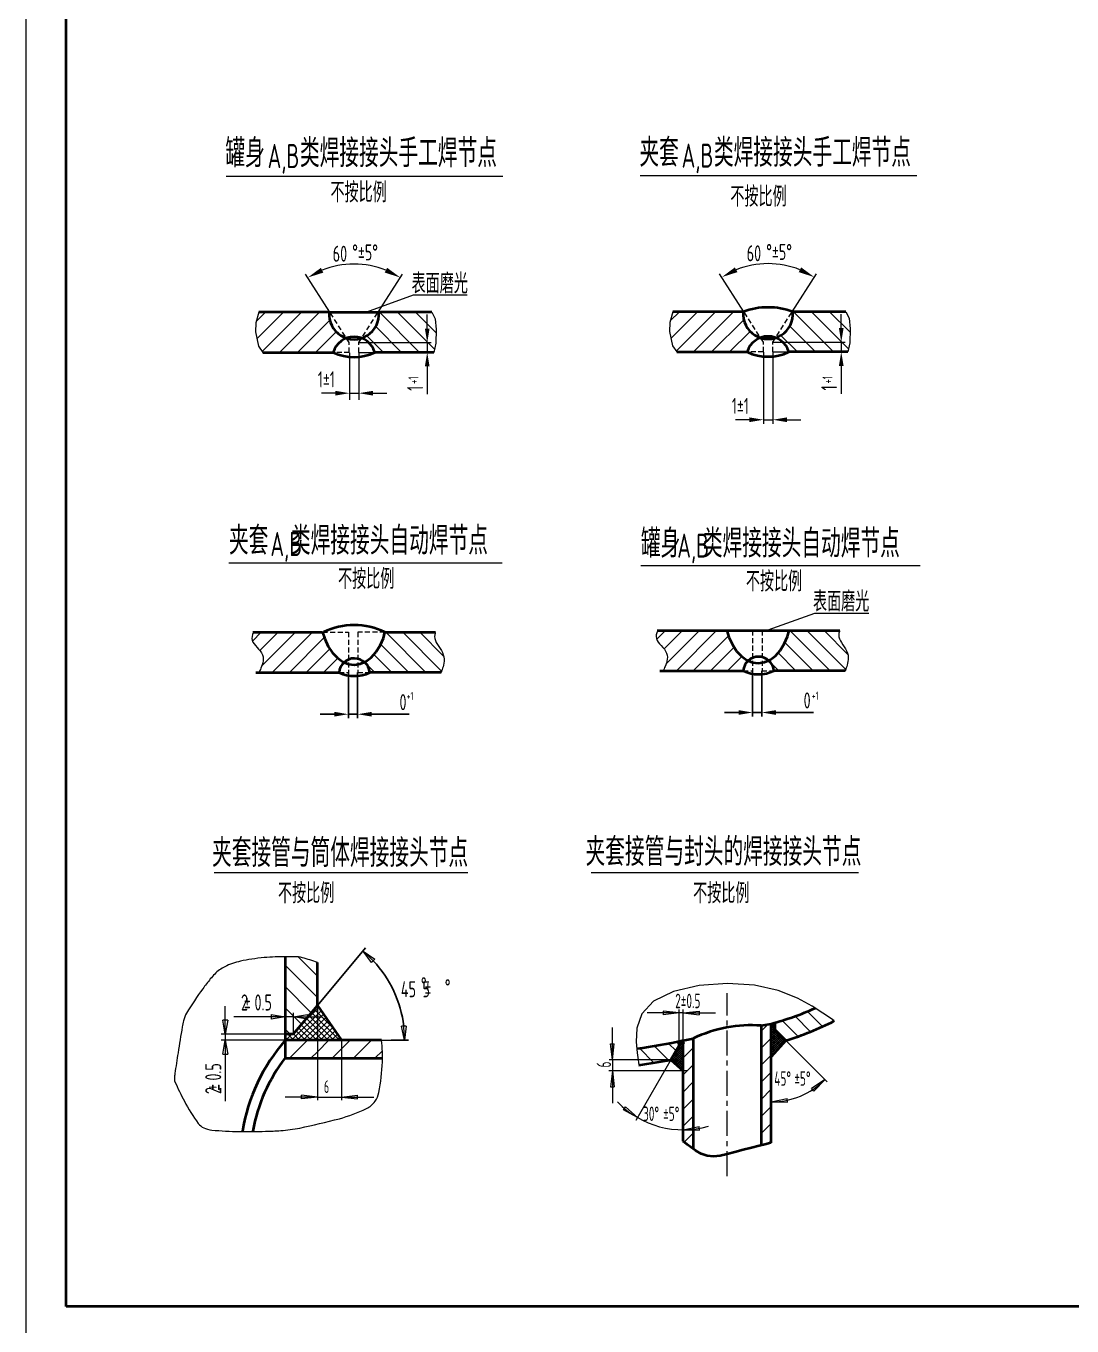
# Model space of a CAD drawing. Extents: x 2514 to 4956, y -860 to 401.
# Drawn here: x 2513.9 to 2774, y -434.7 to -111.2 of the extents above; entities that cross this region are included whole.
import ezdxf

# ---------------------------------------------------------------- set-up
doc = ezdxf.new("R2010")
doc.units = 0
doc.header["$LTSCALE"] = 5
doc.header["$MEASUREMENT"] = 0
doc.linetypes.add('CENTER', pattern=[2, 1.25, -0.25, 0.25, -0.25])
doc.linetypes.add('HIDDEN', pattern=[0.375, 0.25, -0.125])
doc.layers.get('0').update_dxf_attribs({"linetype": 'CONTINUOUS', "lineweight": 18})
doc.layers.get('DEFPOINTS').update_dxf_attribs({"linetype": 'CONTINUOUS', "lineweight": 18})
for name, color, linetype, lineweight in [('1', 1, 'CONTINUOUS', 40), ('10', 7, 'CONTINUOUS', 18), ('3', 5, 'HIDDEN', 18), ('4', 7, 'CONTINUOUS', 18), ('9', 3, 'CENTER', 18)]:
    doc.layers.add(name, color=color, linetype=linetype, lineweight=lineweight)
doc.styles.add('HZ', font='txt', dxfattribs={"width": 0.5, "bigfont": 'hztxt'})
doc.styles.get("Standard").update_dxf_attribs({"font": 'isocp.shx', "width": 0.707, "bigfont": 'hztxt.shx'})
doc.dimstyles.new('1', dxfattribs={"dimtxt": 0.18, "dimasz": 0.18, "dimexe": 0.18, "dimexo": 0.0625, "dimgap": 0.09, "dimtad": 0, "dimtih": 1, "dimtoh": 1, "dimdec": 4, "dimzin": 0, "dimdsep": 46, "dimtxsty": 'Standard', "dimcen": 0.09, "dimadec": 0, "dimazin": 0, "dimtfac": 1, "dimtdec": 4, "dimtofl": 0, "dimtmove": 0, "dimatfit": 3, "dimfxl": 1, "dimtolj": 1, "dimtzin": 0, "dimarcsym": 0})
doc.dimstyles.new('3', dxfattribs={"dimtxt": 4, "dimasz": 3.5, "dimexe": 1, "dimexo": 0, "dimgap": 1, "dimtad": 2, "dimtih": 1, "dimtoh": 1, "dimdec": 4, "dimzin": 0, "dimdsep": 46, "dimtxsty": 'Standard', "dimblk1": 'CLOSED', "dimblk2": 'CLOSED', "dimsah": 1, "dimcen": 0, "dimadec": 0, "dimazin": 0, "dimtfac": 1, "dimtdec": 4, "dimtmove": 0, "dimatfit": 0, "dimldrblk": 'CLOSED', "dimfxl": 1, "dimtolj": 1, "dimtzin": 0, "dimarcsym": 0})
pattern_1 = [(45, (3110.38202, -268.46106), (-0.26516504, 0.26516504), []), (135, (3110.38202, -268.46106), (-0.26516504, -0.26516504), [])]

# ---------------------------------------------------------------- blocks, each defined once
blk = doc.blocks.new('_CLOSED')
at = {"color": 0, "linetype": 'ByBlock'}
for p, q in [((-1, 0.167), (0, 0)), ((-1, 0.167), (-1, -0.167)), ((0, 0), (-1, -0.167)), ((0, 0), (-1, 0))]:
    blk.add_line(p, q, dxfattribs=at)
blk = doc.blocks.new('*D91')
at = {"layer": '4', "color": 0, "linetype": 'Continuous', "lineweight": -2, "transparency": 16777216}
for p, q in [((2586.32, -354.92), (2598.32, -340.62)), ((2604.67, -363.57), (2609.02, -363.57))]:
    blk.add_line(p, q, dxfattribs=at)
blk.add_arc((2579.07, -363.57), 28.96, 6.929, 43.071, dxfattribs=at)
at = {"layer": 'DEFPOINTS', "color": 0, "linetype": 'Continuous', "transparency": 16777216}
for p in [(2603.26, -347.66), (2586.32, -354.92), (2580.32, -362.07), (2578.32, -363.57), (2604.67, -363.57)]:
    blk.add_point(p, dxfattribs=at)
at = {"layer": '4', "color": 0, "linetype": 'Continuous', "lineweight": -2, "transparency": 16777216, "xscale": 3.5, "yscale": 3.5, "zscale": 3.5}
for p, rotation in [((2597.68, -341.39), 136.5354905278055), ((2608.02, -363.57), 273.4645072801911)]:
    blk.add_blockref('_CLOSED', p, dxfattribs=dict(at, rotation=rotation))
at = {"layer": '4', "color": 0, "linetype": 'Continuous', "transparency": 16777216, "insert": (2610.7, -350.89), "char_height": 4, "attachment_point": 5}
blk.add_mtext('\\A1;45 5', dxfattribs=at)
blk = doc.blocks.new('*D39')
for p, q in [((-506.797982, 72.961095), (-506.797982, 49.371025)), ((-500.797982, 64.310574), (-500.797982, 49.371025)), ((-506.797982, 50.171025), (-514.797982, 50.171025)), ((-506.797982, 50.171025), (-510.772907, 50.618204)), ((-510.772907, 49.723846), (-510.772907, 50.618204)), ((-506.797982, 50.171025), (-510.772907, 49.723846)), ((-506.797982, 50.171025), (-500.797982, 50.171025)), ((-500.797982, 50.171025), (-496.823057, 50.618204)), ((-500.797982, 50.171025), (-492.797982, 50.171025)), ((-500.797982, 50.171025), (-496.823057, 49.723846)), ((-496.823057, 49.723846), (-496.823057, 50.618204))]:
    blk.add_line(p, q)
blk = doc.blocks.new('*D40')
for p, q in [((-513.203267, 64.310574), (-505.878464, 71.635377)), ((-511.131785, 67.79627), (-506.457643, 72.470411)), ((-508.238879, 71.243901), (-501.305551, 64.310574)), ((-507.593636, 72.012872), (-502.850358, 67.269594)), ((-506.948393, 72.781843), (-506.05172, 71.88517)), ((-511.789054, 64.310574), (-505.299285, 70.800343)), ((-510.81985, 68.168019), (-506.962405, 64.310574)), ((-510.37484, 64.310574), (-504.720105, 69.965309)), ((-510.174607, 68.93699), (-505.548192, 64.310574)), ((-509.529365, 69.70596), (-504.133978, 64.310574)), ((-508.960627, 64.310574), (-504.140926, 69.130275)), ((-508.884122, 70.474931), (-502.719765, 64.310574)), ((-507.546413, 64.310574), (-503.561746, 68.295241)), ((-514.797982, 65.544287), (-514.531695, 65.810574)), ((-514.797982, 65.075083), (-514.033473, 64.310574)), ((-514.617481, 64.310574), (-513.117481, 65.810574)), ((-514.11926, 65.810574), (-512.61926, 64.310574)), ((-512.755579, 65.861107), (-511.205046, 64.310574)), ((-512.110336, 66.630078), (-509.790832, 64.310574)), ((-511.465093, 67.399048), (-508.376619, 64.310574)), ((-506.1322, 64.310574), (-502.982567, 67.460207)), ((-504.717986, 64.310574), (-502.403387, 66.625173)), ((-503.303772, 64.310574), (-501.824208, 65.790139)), ((-501.889559, 64.310574), (-501.245028, 64.955105))]:
    blk.add_line(p, q)
blk = doc.blocks.new('*D31')
for p, q in [((-417.385602, 77.906249), (-423.791637, 76.429816)), ((-410.371391, 78.451133), (-417.385602, 77.906249)), ((-403.589628, 78.034169), (-410.371391, 78.451133)), ((-397.740275, 76.701577), (-403.589628, 78.034169)), ((-423.791637, 76.429816), (-428.748875, 74.052129)), ((-392.960673, 74.805643), (-397.740275, 76.701577)), ((-389.247504, 72.775172), (-392.960673, 74.805643)), ((-428.748875, 74.052129), (-431.658714, 70.882229)), ((-386.597452, 71.038967), (-389.247504, 72.775172)), ((-431.658714, 70.882229), (-432.890628, 67.344119)), ((-384.963595, 69.924235), (-386.597452, 71.038967)), ((-384.124587, 69.351805), (-384.963595, 69.924235)), ((-383.815478, 69.14091), (-384.124587, 69.351805)), ((-383.77132, 69.110782), (-383.815478, 69.14091)), ((-432.890628, 67.344119), (-433.056107, 63.940548)), ((-433.056107, 63.940548), (-432.766646, 61.17426)), ((-432.766646, 61.17426), (-432.525297, 59.416712)), ((-432.525297, 59.416712), (-432.349177, 58.134177)), ((-432.40136, 58.514187), (-432.3557, 58.181678))]:
    blk.add_line(p, q)
blk = doc.blocks.new('*D33')
for p, q in [((-386.720484, 67.694899), (-390.47366, 71.448074)), ((-392.757104, 65.246237), (-396.720087, 69.20922)), ((-389.68698, 66.418754), (-393.545604, 70.277378)), ((-383.852641, 69.069696), (-384.156575, 69.37363)), ((-428.633058, 58.695785), (-432.252664, 62.315391)), ((-425.018661, 59.324028), (-428.580951, 62.886319)), ((-423.107708, 61.655715), (-424.981276, 63.529284)), ((-432.318394, 58.13848), (-432.354762, 58.174848))]:
    blk.add_line(p, q)
blk = doc.blocks.new('*D35')
for p, q in [((-424.385526, 59.442469), (-433.093947, 44.359042)), ((-436.206506, 46.965479), (-435.693523, 47.698094)), ((-432.693947, 45.051863), (-436.206506, 46.965479)), ((-432.693947, 45.051863), (-435.693523, 47.698094)), ((-421.335947, 47.444868), (-421.335947, 41.208496)), ((-421.335947, 42.008496), (-417.415122, 42.800411)), ((-417.337173, 41.909456), (-417.415122, 42.800411)), ((-421.335947, 42.008496), (-417.337173, 41.909456))]:
    blk.add_line(p, q)
blk = doc.blocks.new('*D32')
for p, q in [((-422.335947, 72.510756), (-430.335947, 72.510756)), ((-422.335947, 72.510756), (-426.310872, 72.957936)), ((-426.310872, 72.957936), (-426.310872, 72.063577)), ((-422.335947, 72.510756), (-426.310872, 72.063577)), ((-422.335947, 64.054898), (-422.335947, 73.310756)), ((-421.335947, 72.510756), (-422.335947, 72.510756)), ((-421.335947, 64.265415), (-421.335947, 73.310756)), ((-421.335947, 72.510756), (-417.361022, 72.957936)), ((-421.335947, 72.510756), (-413.335947, 72.510756)), ((-421.335947, 72.510756), (-417.361022, 72.063577)), ((-417.361022, 72.957936), (-417.361022, 72.063577))]:
    blk.add_line(p, q)
blk = doc.blocks.new('*D37')
for p, q in [((-400.265321, 68.247601), (-401.947331, 66.565591)), ((-399.447331, 64.82295), (-401.947331, 62.32295)), ((-421.1906, 64.292885), (-421.335947, 64.147537)), ((-418.835947, 62.404897), (-421.335947, 59.904897)), ((-399.447331, 60.580309), (-401.947331, 58.080309)), ((-418.835947, 58.162256), (-421.335947, 55.662256)), ((-399.447331, 56.337669), (-401.947331, 53.837669)), ((-418.835947, 53.919615), (-421.335947, 51.419615)), ((-399.447331, 52.095028), (-401.947331, 49.595028)), ((-418.835947, 49.676975), (-421.335947, 47.176975)), ((-418.835947, 45.434334), (-421.335947, 42.934334)), ((-399.447331, 47.852387), (-401.947331, 45.352387)), ((-399.447331, 43.609747), (-401.947331, 41.109747)), ((-399.447331, 39.367106), (-400.215215, 38.599222))]:
    blk.add_line(p, q)
blk = doc.blocks.new('*D36')
for p, q in [((-420.922126, 38.824764), (-421.335947, 39.157355)), ((-421.213333, 39.058809), (-421.32062, 39.145037)), ((-420.355037, 38.368992), (-420.922126, 38.824764)), ((-419.449265, 37.659565), (-420.355037, 38.368992)), ((-418.258636, 36.832488), (-419.449265, 37.659565)), ((-416.866134, 36.065744), (-418.258636, 36.832488)), ((-415.354743, 35.537319), (-416.866134, 36.065744)), ((-410.387251, 35.92817), (-412.14432, 35.541844)), ((-408.476676, 36.442328), (-410.387251, 35.92817)), ((-406.412809, 36.99652), (-408.476676, 36.442328)), ((-404.353527, 37.536383), (-406.412809, 36.99652)), ((-402.496117, 38.015912), (-404.353527, 37.536383)), ((-401.037869, 38.389103), (-402.496117, 38.015912)), ((-400.118339, 38.623965), (-401.037869, 38.389103)), ((-399.646148, 38.74457), (-400.118339, 38.623965)), ((-399.472183, 38.789004), (-399.646148, 38.74457)), ((-399.447331, 38.795351), (-399.472183, 38.789004)), ((-413.787084, 35.379508), (-415.354743, 35.537319)), ((-412.14432, 35.541844), (-413.787084, 35.379508))]:
    blk.add_line(p, q)
blk = doc.blocks.new('*D38')
blk.add_line((-418.835947, 41.191693), (-421.077778, 38.949863))
blk = doc.blocks.new('*D34')
for p, q in [((-395.790218, 64.229063), (-385.507769, 53.946613)), ((-386.073454, 54.512299), (-389.405865, 52.299825)), ((-388.830982, 51.614707), (-389.405865, 52.299825)), ((-386.073454, 54.512299), (-388.830982, 51.614707)), ((-399.447331, 48.972658), (-395.526506, 49.764573)), ((-399.447331, 48.972658), (-395.448557, 48.873618)), ((-395.448557, 48.873618), (-395.526506, 49.764573))]:
    blk.add_line(p, q)
blk = doc.blocks.new('*D41')
for p, q in [((-296.50306, 340.205817), (-295.988302, 338.568384)), ((-281.407431, 338.768122), (-280.998385, 340.205817)), ((-295.988302, 338.568384), (-295.120988, 336.707672)), ((-295.120988, 336.707672), (-294.06124, 335.105733)), ((-283.238921, 335.253983), (-282.223451, 336.88435)), ((-282.223451, 336.88435), (-281.407431, 338.768122)), ((-294.06124, 335.105733), (-292.841257, 333.811241)), ((-292.841257, 333.811241), (-291.498108, 332.863529)), ((-285.739672, 332.942411), (-284.422987, 333.92656)), ((-284.422987, 333.92656), (-283.238921, 335.253983)), ((-291.498108, 332.863529), (-290.072604, 332.291392)), ((-290.072604, 332.291392), (-288.608058, 332.112215)), ((-288.608058, 332.112215), (-287.148969, 332.331442)), ((-287.148969, 332.331442), (-285.739672, 332.942411))]:
    blk.add_line(p, q)
blk = doc.blocks.new('*D82')
at = {"layer": '4', "color": 0, "linetype": 'Continuous', "lineweight": -2, "transparency": 16777216}
for p, q in [((2594.04, -272.07), (2594.04, -283.46)), ((2596.34, -272.06), (2596.34, -283.46)), ((2590.54, -282.46), (2587.04, -282.46)), ((2594.04, -282.46), (2596.34, -282.46)), ((2599.84, -282.46), (2609.18, -282.46))]:
    blk.add_line(p, q, dxfattribs=at)
at = {"layer": '4', "color": 0, "linetype": 'Continuous', "transparency": 16777216}
for points in [[(2590.54, -281.87), (2590.54, -283.04), (2594.04, -282.46)], [(2599.84, -281.87), (2599.84, -283.04), (2596.34, -282.46)]]:
    blk.add_solid(points, dxfattribs=at)
at = {"layer": 'DEFPOINTS', "color": 0, "linetype": 'Continuous', "transparency": 16777216}
for p in [(2594.04, -272.07), (2596.34, -272.06), (2596.34, -282.46)]:
    blk.add_point(p, dxfattribs=at)
at = {"layer": '4', "color": 0, "linetype": 'Continuous', "transparency": 16777216, "insert": (2607.61, -279.46), "char_height": 4, "attachment_point": 5}
blk.add_mtext('\\A1;0', dxfattribs=at)
blk = doc.blocks.new('*D42')
for p, q in [((-313.749031, 340.077454), (-313.932407, 339.629524)), ((-314.053985, 339.166137), (-314.09185, 338.697083)), ((-314.09185, 338.697083), (-314.024083, 338.232153)), ((-313.932407, 339.629524), (-314.053985, 339.166137)), ((-314.024083, 338.232153), (-313.837405, 337.778755)), ((-313.837405, 337.778755), (-313.553089, 337.334768)), ((-313.553089, 337.334768), (-313.201045, 336.89569)), ((-313.201045, 336.89569), (-312.811182, 336.457018)), ((-312.811182, 336.457018), (-312.413412, 336.014251)), ((-312.413412, 336.014251), (-312.037643, 335.562886)), ((-312.037643, 335.562886), (-311.713787, 335.098421)), ((-311.713787, 335.098421), (-311.471753, 334.616353)), ((-311.471753, 334.616353), (-311.333473, 334.114903)), ((-311.333473, 334.114903), (-311.288962, 333.603186)), ((-311.288962, 333.603186), (-311.320257, 333.093041)), ((-312.308171, 330.246654), (-312.326156, 330.205817)), ((-312.320827, 330.217917), (-312.32549, 330.20733)), ((-312.283526, 330.302616), (-312.308171, 330.246654)), ((-312.242895, 330.394876), (-312.283526, 330.302616)), ((-312.182281, 330.532512), (-312.242895, 330.394876)), ((-312.097688, 330.724596), (-312.182281, 330.532512)), ((-311.98512, 330.980204), (-312.097688, 330.724596)), ((-311.844239, 331.304926), (-311.98512, 330.980204)), ((-311.68935, 331.690408), (-311.844239, 331.304926)), ((-311.538414, 332.124813), (-311.68935, 331.690408)), ((-311.409395, 332.596304), (-311.538414, 332.124813)), ((-311.320257, 333.093041), (-311.409395, 332.596304))]:
    blk.add_line(p, q)
blk = doc.blocks.new('*D44')
for p, q in [((-270.808848, 330.205817), (-280.808848, 340.205817)), ((-276.566207, 340.205817), (-266.916594, 330.556204)), ((-272.323566, 340.205817), (-266.41081, 334.293061)), ((-275.051488, 330.205817), (-282.07431, 337.228639)), ((-279.294129, 330.205817), (-283.759117, 334.670806))]:
    blk.add_line(p, q)
blk = doc.blocks.new('*D43')
for p, q in [((-268.491274, 339.998581), (-268.610376, 339.570699)), ((-268.610376, 339.570699), (-268.658157, 339.121862)), ((-268.658157, 339.121862), (-268.615576, 338.657542)), ((-268.615576, 338.657542), (-268.470916, 338.182375)), ((-268.470916, 338.182375), (-268.241775, 337.697677)), ((-268.241775, 337.697677), (-267.953079, 337.20393)), ((-267.953079, 337.20393), (-267.629751, 336.701617)), ((-267.629751, 336.701617), (-267.296718, 336.19122)), ((-267.296718, 336.19122), (-266.978904, 335.673221)), ((-266.978904, 335.673221), (-266.701234, 335.148105)), ((-266.701234, 335.148105), (-266.488634, 334.616353)), ((-266.488634, 334.616353), (-266.35951, 334.079953)), ((-266.35951, 334.079953), (-266.306189, 333.546911)), ((-266.306189, 333.546911), (-266.314483, 333.02674)), ((-267.021229, 330.245158), (-267.034464, 330.205817)), ((-267.030542, 330.217474), (-267.033973, 330.207274)), ((-267.003093, 330.299071), (-267.021229, 330.245158)), ((-266.973194, 330.387953), (-267.003093, 330.299071)), ((-266.928589, 330.520548), (-266.973194, 330.387953)), ((-266.866339, 330.705598), (-266.928589, 330.520548)), ((-266.783502, 330.951845), (-266.866339, 330.705598)), ((-266.679992, 331.26499), (-266.783502, 330.951845)), ((-266.567145, 331.638564), (-266.679992, 331.26499)), ((-266.459151, 332.063055), (-266.567145, 331.638564)), ((-266.3702, 332.52895), (-266.459151, 332.063055)), ((-266.314483, 333.02674), (-266.3702, 332.52895))]:
    blk.add_line(p, q)
blk = doc.blocks.new('*D83')
at = {"layer": '4', "color": 0, "linetype": 'Continuous', "lineweight": -2, "transparency": 16777216}
for p, q in [((2694.56, -271.65), (2694.56, -283.03)), ((2696.85, -271.64), (2696.85, -283.03)), ((2691.06, -282.03), (2687.56, -282.03)), ((2694.56, -282.03), (2696.85, -282.03)), ((2700.35, -282.03), (2709.69, -282.03))]:
    blk.add_line(p, q, dxfattribs=at)
at = {"layer": '4', "color": 0, "linetype": 'Continuous', "transparency": 16777216}
for points in [[(2691.06, -281.45), (2691.06, -282.62), (2694.56, -282.03)], [(2700.35, -281.45), (2700.35, -282.62), (2696.85, -282.03)]]:
    blk.add_solid(points, dxfattribs=at)
at = {"layer": 'DEFPOINTS', "color": 0, "linetype": 'Continuous', "transparency": 16777216}
for p in [(2694.56, -271.65), (2696.85, -271.64), (2696.85, -282.03)]:
    blk.add_point(p, dxfattribs=at)
at = {"layer": '4', "color": 0, "linetype": 'Continuous', "transparency": 16777216, "insert": (2708.12, -279.03), "char_height": 4, "attachment_point": 5}
blk.add_mtext('\\A1;0', dxfattribs=at)

msp = doc.modelspace()

# ---------------------------------------------------------------- hatches: boundary and pattern name
h = msp.add_hatch()
h.set_pattern_fill('ANSI37', color=256, scale=3, style=0)
h.set_pattern_definition(pattern_1)
h.paths.add_polyline_path([(2699.20269, -367.67254), (2702.8598, -363.65088), (2700.20269, -360.99376), (2700.20269, -359.19348, -0.003095069), (2699.20269, -359.47774)])
h = msp.add_hatch()
h.set_pattern_fill('ANSI37', color=256, scale=3, style=0)
h.set_pattern_definition(pattern_1)
h.paths.add_polyline_path([(2677.31407, -364.24789), (2676.31407, -364.24789), (2676.31407, -364.8875), (2674.26449, -368.43747), (2677.31407, -371.20518)])
h = msp.add_hatch()
h.set_pattern_fill('ANSI37', color=256, scale=3, style=0)
h.set_pattern_definition(pattern_1)
h.paths.add_polyline_path([(2677.31407, -363.63706), (2677.29438, -363.61873, -0.001512989), (2676.32391, -363.823), (2676.31407, -363.8344), (2676.31407, -364.24789), (2677.31407, -364.24789)])
at = {"layer": '4'}
h = msp.add_hatch(dxfattribs=at)
h.set_pattern_fill('ANSI31', color=256, style=0)
h.set_pattern_definition([(45, (2042.0265, -390.532), (-2.245064, 2.245064), [])])
h.paths.add_polyline_path([(2590.26831, -192.4319, -0.236492684), (2593.54978, -188.89241, -0.351149871), (2589.26831, -182.4319), (2571.76262, -182.4319), (2571.0153, -185.10842), (2570.90854, -187.34696), (2571.65586, -190.86467), (2572.72346, -192.4319)])
h = msp.add_hatch(dxfattribs=at)
h.set_pattern_fill('ANSI31', color=256, angle=90, style=0)
h.set_pattern_definition([(135, (2042.0265, -390.532), (-2.245064, -2.245064), [])])
h.paths.add_polyline_path([(2615.28499, -192.4319), (2615.74758, -190.11849), (2615.85434, -186.70738), (2615.64082, -184.04245), (2614.78674, -182.4319), (2601.61455, -182.4319, -0.351149869), (2597.33308, -188.89241, -0.236492687), (2600.61455, -192.4319)])
h = msp.add_hatch(dxfattribs=at)
h.set_pattern_fill('ANSI31', color=256, style=0)
h.set_pattern_definition([(45, (2144.988, -390.425), (-2.245064, 2.245064), [])])
h.paths.add_polyline_path([(2693.22974, -192.32498, -0.236492684), (2696.51121, -188.78548, -0.351149871), (2692.22974, -182.32498), (2674.72405, -182.32498), (2673.97673, -185.0015), (2673.86997, -187.24004), (2674.61729, -190.75774), (2675.68489, -192.32498)])
h = msp.add_hatch(dxfattribs=at)
h.set_pattern_fill('ANSI31', color=256, angle=90, style=0)
h.set_pattern_definition([(135, (2144.988, -390.425), (-2.245064, -2.245064), [])])
h.paths.add_polyline_path([(2718.24642, -192.32498), (2718.70901, -190.01156), (2718.81577, -186.60046), (2718.60225, -183.93553), (2717.74818, -182.32498), (2704.57598, -182.32498, -0.351149869), (2700.29452, -188.78548, -0.236492687), (2703.57598, -192.32498)])

# ---------------------------------------------------------------- linework, layer by layer
for p, q in [((2513.86235, -439.84817), (2513.86235, 401.15183)), ((2563.63879, -148.55193), (2632.46618, -148.55193)), ((2666.60022, -148.445), (2735.42761, -148.445)), ((2610.12512, -178.22798), (2598.52434, -182.43158)), ((2623.61104, -178.22798), (2610.12512, -178.22798)), ((2613.64456, -186.50905), (2613.64456, -183.00905)), ((2716.60599, -186.40213), (2716.60599, -182.90213)), ((2596.61455, -190.00905), (2614.64456, -190.00905)), ((2613.64456, -190.00905), (2613.64456, -192.4319)), ((2699.57598, -189.90213), (2717.60599, -189.90213)), ((2716.60599, -189.90213), (2716.60599, -192.32498)), ((2594.31221, -192.51727), (2594.31221, -204.23484)), ((2596.61455, -192.4319), (2596.61455, -204.23484)), ((2697.27364, -192.41034), (2697.27364, -210.19287)), ((2699.57598, -192.32498), (2699.57598, -210.19287)), ((2613.64456, -195.9319), (2613.64456, -202.8319)), ((2716.60599, -195.82498), (2716.60599, -202.72498)), ((2590.81221, -202.58079), (2587.31221, -202.58079)), ((2594.31221, -202.58079), (2596.61455, -202.58079)), ((2600.11455, -202.58079), (2603.61455, -202.58079)), ((2693.77364, -209.19287), (2690.27364, -209.19287)), ((2697.27364, -209.19287), (2699.57598, -209.19287)), ((2703.07598, -209.19287), (2706.57598, -209.19287)), ((2564.28748, -244.77596), (2632.31768, -244.77596)), ((2666.72655, -245.48295), (2736.22828, -245.48295)), ((2709.94256, -257.36222), (2698.34177, -261.56582)), ((2723.42847, -257.36222), (2709.94256, -257.36222)), ((2672.87528, -261.65011), (2670.70423, -263.82116)), ((2677.11792, -261.65011), (2672.54834, -266.21969)), ((2681.36056, -261.65011), (2673.01763, -269.99304)), ((2685.6032, -261.65011), (2675.6032, -271.65011)), ((2716.15578, -261.85735), (2716.2322, -261.65011)), ((2572.36291, -262.07268), (2570.19186, -264.24372)), ((2576.60555, -262.07268), (2572.03597, -266.64225)), ((2580.84819, -262.07268), (2572.50526, -270.41561)), ((2585.09083, -262.07268), (2575.09083, -272.07268)), ((2579.3674, -272.03875), (2588.03866, -263.36748)), ((2615.6434, -262.27991), (2615.71983, -262.07268)), ((2679.87977, -271.61618), (2688.55104, -262.94492)), ((2583.57611, -272.07268), (2589.43743, -266.21136)), ((2684.08848, -271.65011), (2689.9498, -265.78879)), ((2688.33112, -271.65011), (2691.88245, -268.09878)), ((2587.81875, -272.07268), (2591.37008, -268.52134)), ((2598.25424, -269.72901), (2600.59791, -272.07268)), ((2698.76661, -269.30645), (2701.11028, -271.65011)), ((2560.66129, -321.87953), (2623.75644, -321.87953)), ((2654.39202, -321.87953), (2720.90373, -321.87953)), ((2659.70174, -368.43747), (2659.70174, -360.43747)), ((2602.27432, -363.56937), (2605.80921, -363.56937)), ((2659.70174, -368.43747), (2659.25457, -364.46255)), ((2659.25457, -364.46255), (2660.14892, -364.46255)), ((2659.70174, -368.43747), (2660.14892, -364.46255)), ((2675.82785, -364.24789), (2677.70504, -364.24789)), ((2675.15459, -368.43747), (2658.85966, -368.43747)), ((2659.70174, -368.43747), (2659.70174, -371.20518)), ((2678.32657, -371.20518), (2658.7953, -371.20518)), ((2659.70174, -371.20518), (2659.25457, -375.18011)), ((2659.70174, -371.20518), (2660.14892, -375.18011)), ((2659.70174, -371.20518), (2659.70174, -379.20518)), ((2659.25457, -375.18011), (2660.14892, -375.18011))]:
    msp.add_line(p, q)
at = {"color": 0, "linetype": 'ByBlock'}
for p, q in [((2589.44114, -182.4319), (2583.40657, -172.95952)), ((2601.44173, -182.4319), (2607.4763, -172.95952)), ((2692.40257, -182.32498), (2686.368, -172.8526)), ((2704.40316, -182.32498), (2710.43773, -172.8526)), ((2563.42783, -358.56937), (2563.42783, -355.06937)), ((2574.82431, -357.77107), (2565.52342, -357.77107)), ((2578.32431, -363.84364), (2578.32431, -356.77107)), ((2580.36672, -357.77107), (2578.32431, -357.77107)), ((2580.36672, -362.01883), (2580.36672, -356.77107)), ((2583.86672, -357.77107), (2587.36672, -357.77107)), ((2578.32431, -362.06937), (2562.42783, -362.06937)), ((2563.42783, -362.06937), (2563.42783, -363.56937)), ((2578.32431, -363.56937), (2562.42783, -363.56937)), ((2563.42783, -367.06937), (2563.42783, -378.76866))]:
    msp.add_line(p, q, dxfattribs=at)
at = {"color": 6, "linetype": 'ByBlock'}
for p, q in [((2596.61455, -192.4319), (2614.64456, -192.4319)), ((2699.57598, -192.32498), (2717.60599, -192.32498))]:
    msp.add_line(p, q, dxfattribs=at)
msp.add_lwpolyline([(2586.32431, -344.26748, 0.031152457), (2582.59252, -343.04784, 0.061565117), (2580.61728, -342.78835, 0.00947751), (2575.85235, -342.84224, 0.016345307), (2573.09431, -343.01609, 0.014216101), (2570.00331, -343.40157, 0.01535256), (2567.16712, -343.92706, 0.062416625), (2563.31351, -345.28405, 0.081885743), (2560.784, -347.11543, 0.024486978), (2559.69802, -348.32461, 0.012938422), (2557.8204, -350.75929, 0.022552503), (2553.80557, -356.80829, 0.07950546), (2553.03306, -358.73022, 0.013391255), (2552.72597, -360.27103, 0.003227797), (2551.66524, -366.70115, 0.003749078), (2550.88582, -371.87453, 0.016205723), (2550.75337, -373.0779, 0.123648365), (2550.89249, -373.89411, 0.018604216), (2553.26102, -378.77142, 0.034497209), (2556.69525, -384.27045, 0.130011762), (2558.04837, -385.37591, 0.081259857), (2560.05968, -385.92016, 0.024430377), (2566.93915, -386.28687, 0.00664995), (2573.40209, -386.22937, 0.011313047), (2577.19775, -386.05913, 0.03320146), (2581.93711, -385.42107, 0.015674495), (2591.78775, -383.0985, 0.047547916), (2598.53255, -380.57574, 0.123713174), (2600.67853, -378.77142, 0.110794282), (2601.60993, -376.59768, 0.033780044), (2602.50228, -368.97856, 0.022797352), (2602.51104, -366.45374, 0.0198863), (2602.27432, -363.56937)], format="xyb")
at = {"color": 0, "linetype": 'ByBlock'}
for centre in [(2595.44143, -191.85048), (2698.40286, -191.74355)]:
    msp.add_arc(centre, 21.3988, 68.2257464, 111.7742536, dxfattribs=at)
for centre, radius, start, end in [((2699.20269, -359.99376), 18.91352, 270, 315), ((2677.31407, -363.15544), 22.716, 224.021307, 285.978693)]:
    msp.add_arc(centre, radius, start, end)
for p in [(2596.61455, -202.58079), (2699.57598, -209.19287)]:
    msp.add_point(p)
for points in [[(2587.80762, -172.5717), (2587.19945, -171.38515), (2583.94387, -173.80291)], [(2603.68341, -171.38515), (2603.07525, -172.5717), (2606.939, -173.80291)], [(2690.76905, -172.46478), (2690.16088, -171.27822), (2686.9053, -173.69599)], [(2706.64484, -171.27822), (2706.03668, -172.46478), (2709.90043, -173.69599)]]:
    msp.add_solid(points, dxfattribs=at)
for points in [[(2613.06122, -186.50905), (2614.22789, -186.50905), (2613.64456, -190.00905)], [(2716.02265, -186.40213), (2717.18932, -186.40213), (2716.60599, -189.90213)], [(2613.06122, -195.9319), (2614.22789, -195.9319), (2613.64456, -192.4319)], [(2716.02265, -195.82498), (2717.18932, -195.82498), (2716.60599, -192.32498)], [(2590.81221, -201.99746), (2590.81221, -203.16412), (2594.31221, -202.58079)], [(2600.11455, -201.99746), (2600.11455, -203.16412), (2596.61455, -202.58079)], [(2693.77364, -208.60953), (2693.77364, -209.7762), (2697.27364, -209.19287)], [(2703.07598, -208.60953), (2703.07598, -209.7762), (2699.57598, -209.19287)]]:
    msp.add_solid(points)
at = {"layer": '1'}
for p, q in [((2523.86235, -429.84817), (2523.86235, 376.15183)), ((2589.26831, -182.4319), (2571.76262, -182.4319)), ((2589.26831, -182.4319), (2601.73834, -182.4319)), ((2614.78674, -182.4319), (2601.61455, -182.4319)), ((2692.22975, -182.32498), (2674.72405, -182.32498)), ((2717.74818, -182.32498), (2704.57598, -182.32498)), ((2572.72346, -192.4319), (2590.26831, -192.4319)), ((2615.28499, -192.4319), (2600.61455, -192.4319)), ((2675.68489, -192.32498), (2693.22975, -192.32498)), ((2718.24642, -192.32498), (2703.57598, -192.32498)), ((2670.78681, -261.65011), (2688.14399, -261.65011)), ((2688.14399, -261.65011), (2703.8382, -261.65011)), ((2703.64867, -261.65011), (2716.2322, -261.65011)), ((2570.27444, -262.07268), (2587.63162, -262.07268)), ((2603.13629, -262.07268), (2615.71983, -262.07268)), ((2671.52956, -271.65011), (2692.21896, -271.65011)), ((2717.58061, -271.65011), (2699.85377, -271.65011)), ((2571.01719, -272.07268), (2591.70659, -272.07268)), ((2617.06824, -272.07268), (2599.3414, -272.07268)), ((2578.32431, -342.85777), (2578.32431, -363.56937)), ((2586.32431, -354.91884), (2586.32431, -344.26748)), ((2580.32431, -362.06937), (2586.32431, -354.91884)), ((2586.32431, -354.91884), (2592.32431, -363.56937)), ((2580.32431, -362.06937), (2578.32431, -362.06937)), ((2696.70269, -359.95023), (2699.20269, -359.47774)), ((2696.70269, -359.95023), (2696.70269, -389.72358)), ((2699.20269, -389.08459), (2699.20269, -359.47774)), ((2700.20269, -360.99376), (2700.20269, -359.19348)), ((2702.8598, -363.65088), (2700.20269, -360.99376)), ((2602.27432, -363.56937), (2578.32431, -363.56937)), ((2578.32431, -363.56937), (2578.32431, -368.06937)), ((2674.26449, -368.43747), (2676.31407, -364.8875)), ((2676.31407, -364.8875), (2676.31407, -363.82504)), ((2677.31407, -363.61452), (2679.81407, -363.14204)), ((2677.31407, -388.72258), (2677.31407, -363.61452)), ((2679.81407, -363.14204), (2679.81407, -390.64642)), ((2702.8598, -363.65088), (2699.20269, -367.67254)), ((2578.32431, -368.06937), (2602.46396, -368.06937)), ((2674.26449, -368.43747), (2677.31407, -371.20518)), ((3097.86235, -429.84817), (2523.86235, -429.84817))]:
    msp.add_line(p, q, dxfattribs=at)
for centre, radius, start, end in [((2595.44143, -182.98984), 6.19828, 174.8355358, 5.1644647), ((2698.40286, -182.88291), 6.19828, 174.8355358, 5.1644647), ((2698.40286, -199.00804), 17.78854, 69.694366, 110.305634), ((2595.44143, -193.93703), 5.38763, 16.2224594, 163.7775383), ((2698.40286, -193.83011), 5.38763, 16.2224594, 163.7775383), ((2595.44143, -181.48558), 12.10715, 244.7050682, 295.2949318), ((2698.40286, -181.37866), 12.10715, 244.7050682, 295.2949318), ((2595.48406, -277.63732), 17.34402, 63.8193459, 116.1806541), ((2696.03637, -271.97646), 3.83133, 4.886219, 174.615911), ((2595.52399, -272.39902), 3.83133, 4.886219, 174.615911), ((2696.03637, -263.76157), 8.76366, 244.176845, 295.823155), ((2595.52399, -264.18413), 8.76366, 244.176845, 295.823155), ((2676.74195, -278.56273), 83.97454, 285.513822, 293.450623), ((2679.38243, -288.61284), 78.62502, 287.373489, 296.837571), ((2694.14806, -392.70971), 32.85894, 85.541017, 115.863445), ((2613.3267, -393.8234), 46.26525, 139.16176, 170.6041324), ((2643.05667, -203.36539), 163.86993, 277.968322, 282.099093), ((2612.14849, -393.8234), 42.58433, 142.587949, 169.7056741), ((2643.05667, -203.36539), 167.99619, 277.953032, 280.70574)]:
    msp.add_arc(centre, radius, start, end, dxfattribs=at)
at = {"layer": '3'}
for p, q in [((2589.26831, -182.4319), (2589.44114, -182.4319)), ((2594.26831, -190.00905), (2589.44114, -182.4319)), ((2596.61455, -190.00905), (2601.44173, -182.4319)), ((2601.61455, -182.4319), (2601.44173, -182.4319)), ((2692.22975, -182.32498), (2692.40257, -182.32498)), ((2697.22975, -189.90213), (2692.40257, -182.32498)), ((2699.57598, -189.90213), (2704.40316, -182.32498)), ((2704.57598, -182.32498), (2704.40316, -182.32498)), ((2594.26831, -192.4319), (2594.26831, -190.00905)), ((2596.61455, -192.4319), (2596.61455, -190.00905)), ((2697.22975, -192.32498), (2697.22975, -189.90213)), ((2699.57598, -192.32498), (2699.57598, -189.90213)), ((2594.26831, -192.4319), (2590.26831, -192.4319)), ((2596.61455, -192.4319), (2599.10713, -192.4319)), ((2697.22975, -192.32498), (2693.22975, -192.32498)), ((2699.57598, -192.32498), (2702.06856, -192.32498)), ((2688.14399, -261.65011), (2694.55627, -261.65011)), ((2694.55627, -261.65011), (2694.55627, -271.65011)), ((2696.90251, -261.65011), (2696.90251, -271.65011)), ((2703.64867, -261.65011), (2696.90251, -261.65011)), ((2587.63162, -262.07268), (2594.0439, -262.07268)), ((2594.0439, -262.07268), (2594.0439, -272.07268)), ((2596.39014, -262.07268), (2596.39014, -272.07268)), ((2603.13629, -262.07268), (2596.39014, -262.07268)), ((2692.21896, -271.65011), (2694.55627, -271.65011)), ((2696.86483, -271.65011), (2699.85377, -271.65011)), ((2591.70659, -272.07268), (2594.0439, -272.07268)), ((2596.35246, -272.07268), (2599.3414, -272.07268))]:
    msp.add_line(p, q, dxfattribs=at)
at = {"layer": '4', "linetype": 'Continuous'}
for p, q in [((2586.32431, -347.62404), (2581.54949, -342.84922)), ((2586.32431, -352.92734), (2578.32431, -344.92734)), ((2584.81329, -356.71961), (2578.32431, -350.23064)), ((2582.39363, -359.60325), (2578.32431, -355.53394)), ((2579.55644, -362.06937), (2578.32431, -360.83724)), ((2578.32431, -363.84364), (2578.59858, -363.56937)), ((2579.40189, -368.06937), (2583.90189, -363.56937)), ((2586.32431, -366.45024), (2589.20519, -363.56937)), ((2592.32431, -365.75354), (2594.50849, -363.56937)), ((2595.31179, -368.06937), (2599.81179, -363.56937)), ((2584.70519, -368.06937), (2586.32431, -366.45024)), ((2590.00849, -368.06937), (2592.32431, -365.75354)), ((2600.61509, -368.06937), (2602.49875, -366.1857))]:
    msp.add_line(p, q, dxfattribs=at)
at = {"layer": '4'}
for points in [[(2571.76262, -182.4319), (2571.0153, -185.10842), (2570.90854, -187.34696), (2571.65586, -190.86467), (2572.72346, -192.4319)], [(2614.78674, -182.4319), (2615.64082, -184.04245), (2615.85434, -186.70738), (2615.74758, -190.11849), (2615.28499, -192.4319)], [(2674.72405, -182.32498), (2673.97673, -185.0015), (2673.86997, -187.24004), (2674.61729, -190.75774), (2675.68489, -192.32498)], [(2717.74818, -182.32498), (2718.60225, -183.93553), (2718.81577, -186.60046), (2718.70901, -190.01156), (2718.24642, -192.32498)]]:
    msp.add_lwpolyline(points, dxfattribs=at)
at = {"layer": '9'}
msp.add_line((2688.25838, -397.40258), (2688.25838, -351.88257), dxfattribs=at)
at = {"layer": 'DEFPOINTS', "color": 0, "linetype": 'ByBlock'}
for p in [(2591.41947, -170.83305), (2694.3809, -170.72612), (2571.76262, -182.4319), (2589.44114, -182.4319), (2601.44173, -182.4319), (2674.72405, -182.32498), (2692.40257, -182.32498), (2704.40316, -182.32498), (2594.26831, -190.00905), (2596.61455, -190.00905), (2596.61455, -190.00905), (2697.22975, -189.90213), (2699.57598, -189.90213), (2699.57598, -189.90213), (2572.72346, -192.4319), (2594.31221, -192.51727), (2596.61455, -192.4319), (2596.61455, -192.4319), (2613.64456, -192.4319), (2675.68489, -192.32498), (2697.27364, -192.41034), (2699.57598, -192.32498), (2699.57598, -192.32498), (2716.60599, -192.32498), (2699.85377, -271.65011), (2594.928, -272.76673), (2599.3414, -272.07268), (2695.44038, -272.34417), (2580.36672, -357.77107), (2563.42783, -362.06937), (2578.32431, -362.06937), (2580.36672, -362.01883), (2578.32431, -363.56937), (2578.32431, -363.84364)]:
    msp.add_point(p, dxfattribs=at)

# ---------------------------------------------------------------- block references
for name, p in [('*D42', (2984.64705, -601.85593)), ('*D44', (2984.64705, -601.85593)), ('*D43', (2984.64705, -601.85593)), ('*D42', (2884.13468, -602.27849)), ('*D44', (2884.13468, -602.27849)), ('*D43', (2884.13468, -602.27849)), ('*D31', (3098.65002, -427.87994)), ('*D39', (3093.12229, -427.87994)), ('*D40', (3093.12229, -427.87994)), ('*D33', (3098.65002, -427.87994)), ('*D32', (3098.65002, -429.28161)), ('*D37', (3098.65002, -427.87994)), ('*D34', (3098.65002, -427.87994)), ('*D35', (3098.65002, -427.87994)), ('*D38', (3098.65002, -427.87994))]:
    msp.add_blockref(name, p)
at = {"color": 0, "linetype": 'ByBlock', "xscale": 3.5, "yscale": 3.5, "zscale": 3.5}
for p, rotation in [((2563.42783, -362.06937), 270), ((2580.36672, -357.77107), 180), ((2563.42783, -363.56937), 90)]:
    msp.add_blockref('_CLOSED', p, dxfattribs=dict(at, rotation=rotation))
msp.add_blockref('_CLOSED', (2578.32431, -357.77107), dxfattribs=at)
at = {"layer": '1'}
for name, p in [('*D41', (2984.64705, -601.85593)), ('*D41', (2884.13468, -602.27849)), ('*D36', (3098.65002, -427.87994))]:
    msp.add_blockref(name, p, dxfattribs=at)

# ---------------------------------------------------------------- texts
for s, height, width, p in [('1%%p1', 4, 0.7, (2586.44195, -201.13374)), ('1%%p1', 4, 0.7, (2689.40338, -207.74581)), ('+1', 2, 0.63, (2608.52862, -278.92645)), ('+1', 2, 0.63, (2709.2931, -278.84413)), ('2%%P0.5', 3.6, 0.63, (2675.31605, -355.60059)), ('45%%d', 3.6, 0.63, (2699.94382, -374.91336)), ('%%P5%%d', 3.6, 0.63, (2704.94382, -374.91336)), ('6', 3.15, 0.63, (2587.95713, -376.70891)), ('30%%d', 3.6, 0.63, (2667.31605, -383.67328)), ('%%P5%%d', 3.6, 0.63, (2672.31605, -383.67328))]:
    msp.add_text(s, height=height, dxfattribs=dict(width=width)).set_placement(p)
for s, height, width, p in [('+1', 2.5, 0.7, (2611.46669, -200.29074)), ('+1', 2.5, 0.7, (2714.42812, -200.18381)), ('6', 3.6, 0.63, (2659.38861, -370.35542))]:
    msp.add_text(s, height=height, rotation=90, dxfattribs=dict(width=width)).set_placement(p)
at = {"char_height": 4, "attachment_point": 5}
for insert in [(2591.92888, -167.87806), (2694.89031, -167.77114)]:
    msp.add_mtext('60', dxfattribs=dict(at, insert=insert))
at = {"char_height": 4, "attachment_point": 5, "rotation": 90}
for insert in [(2610.64456, -201.36523), (2713.60599, -201.25831)]:
    msp.add_mtext('\\A1;1', dxfattribs=dict(at, insert=insert))
at = {"color": 0, "linetype": 'ByBlock', "insert": (2571.17609, -354.17974), "char_height": 4, "attachment_point": 5}
msp.add_mtext('\\A1;2 0.5', dxfattribs=at)
at = {"color": 0, "linetype": 'ByBlock', "insert": (2560.42783, -373.12204), "char_height": 4, "attachment_point": 5, "rotation": 90}
msp.add_mtext('\\A1;2 0.5', dxfattribs=at)
at = {"layer": '1', "style": 'HZ', "width": 0.7}
for s, p in [('罐身  类焊接接头手工焊节点', (2563.44609, -146.34726)), ('夹套  类焊接接头手工焊节点', (2666.40752, -146.24033)), ('夹套接管与筒体焊接接头节点', (2560.12409, -320.46923)), ('夹套接管与封头的焊接接头节点', (2653.02064, -320.21383))]:
    msp.add_text(s, height=7, dxfattribs=at).set_placement(p)
at = {"layer": '1', "width": 0.7}
for s, height, p in [('A,B', 6, (2573.95456, -146.57061)), ('A,B', 6, (2676.91599, -146.46369)), ('夹套  类焊接接头自动焊节点', 7, (2564.34086, -242.75896)), ('罐身  类焊接接头自动焊节点', 7, (2666.77993, -243.46594))]:
    msp.add_text(s, height=height, dxfattribs=at).set_placement(p)
at = {"layer": '1', "linetype": 'Continuous', "width": 0.7}
for p in [(2574.64055, -243.11198), (2675.83851, -243.51758)]:
    msp.add_text('A,B', height=6, dxfattribs=at).set_placement(p)
at = {"layer": '10', "style": 'HZ', "width": 0.7}
for p in [(2591.46775, -251.29448), (2692.88726, -251.9213), (2576.52529, -329.49353), (2679.77202, -329.49353)]:
    msp.add_text('不按比例', height=5, dxfattribs=at).set_placement(p)
at = {"layer": '4', "style": 'HZ', "width": 0.7}
for s, p in [('不按比例', (2589.58335, -155.11304)), ('不按比例', (2689.0357, -156.17463)), ('表面磨光', (2609.75758, -177.76544)), ('表面磨光', (2709.57501, -256.89968))]:
    msp.add_text(s, height=5, dxfattribs=at).set_placement(p)
at = {"layer": '4', "width": 0.7}
for p in [(2594.9753, -169.54214), (2697.93673, -169.43522)]:
    msp.add_text('%%D%%P5%%D', height=4, dxfattribs=at).set_placement(p)
at = {"layer": '4', "linetype": 'Continuous', "width": 0.7}
for s, p in [('%%D', (2612.05171, -351.88632)), ('%%P', (2612.9447, -352.6481)), ('%%D', (2617.99231, -352.38003)), ('%%P', (2568.02902, -356.25258))]:
    msp.add_text(s, height=4, dxfattribs=at).set_placement(p)
msp.add_text('%%P', height=4, rotation=90, dxfattribs=at).set_placement((2562.64198, -376.14178))

# ---------------------------------------------------------------- dimensions: what is measured, and where the dimension line sits
at = {"layer": '4', "linetype": 'Continuous'}
for base, p1, p2, picture, middle in [((2696.85459, -282.03315), (2694.55627, -271.65011), (2696.85459, -271.63706), '*D83', (2708.12126, -282.03315)), ((2596.34222, -282.45572), (2594.0439, -272.07268), (2596.34222, -272.05963), '*D82', (2607.60888, -282.45572))]:
    dim = msp.add_linear_dim(base=base, p1=p1, p2=p2, text='0', dimstyle='1', override={"dimtxt": 4, "dimasz": 3.5, "dimexe": 1, "dimexo": 0, "dimgap": 1, "dimtad": 1, "dimtih": 0, "dimtoh": 0, "dimtofl": 1, "dimatfit": 0}, dxfattribs=at)
    dim.commit()
    dim.dimension.update_dxf_attribs({"geometry": picture, "text_midpoint": middle, "dimtype": 160})
dim = msp.add_angular_dim_2l(base=(2603.26057, -347.65612), line1=((2604.66974, -363.56937), (2578.32431, -363.56937)), line2=((2580.32431, -362.06937), (2586.32431, -354.91884)), text='45 5', dimstyle='3', override={"dimadec": 4}, dxfattribs=at)
dim.commit()
dim.dimension.update_dxf_attribs({"geometry": '*D91', "text_midpoint": (2605.94564, -352.79477), "dimtype": 162})

doc.saveas('drawing.dxf')
